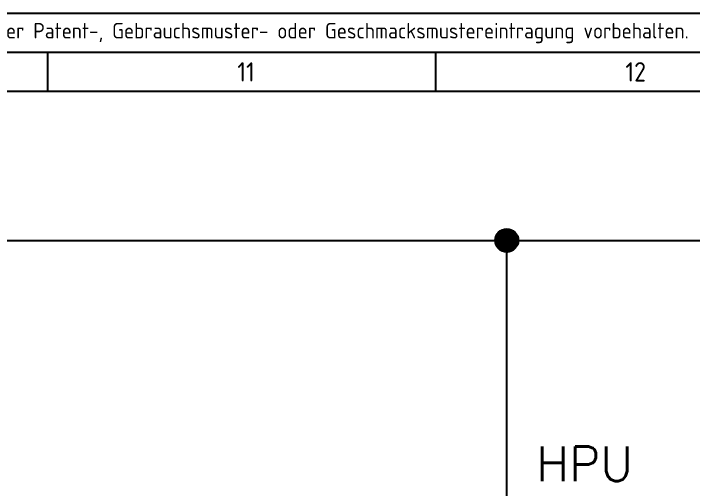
# Model space of a CAD drawing. Extents: x 0 to 34, y 0 to 22.
# Drawn here: x 20.318 to 23.766, y 19.588 to 22 of the extents above; entities that cross this region are included whole.
import ezdxf
from ezdxf.enums import TextEntityAlignment as Align

# ---------------------------------------------------------------- set-up
doc = ezdxf.new("R2010")
doc.units = 0
doc.header["$LTSCALE"] = 0.375
doc.header["$MEASUREMENT"] = 0
doc.layers.get('0').update_dxf_attribs({"color": 4})
doc.layers.add('SMSTitle', color=7, linetype='Continuous')
doc.layers.add('TEXT', color=7, linetype='Continuous')
doc.styles.add('ROMANS', font='ROMANS.shx')
doc.styles.get("Standard").update_dxf_attribs({"font": 'isocp.shx'})

# ---------------------------------------------------------------- blocks, each defined once
blk = doc.blocks.new('V-4055-D')
at = {"layer": 'SMSTitle', "color": 7}
for p, q in [((34, 22), (0, 22)), ((20.4921, 21.6063), (20.4921, 21.8012)), ((22.4606, 21.6063), (22.4606, 21.8012)), ((0.3937, 21.6063), (33.6063, 21.6063))]:
    blk.add_line(p, q, dxfattribs=at)
at = {"layer": 'SMSTitle', "color": 4}
blk.add_line((33.8031, 21.8031), (0.1969, 21.8031), dxfattribs=at)
at = {"layer": 'SMSTitle', "color": 7}
blk.add_text('Weitergabe sowie Vervielfältigung dieses Dokuments, Verwertung und Mitteilung seines Inhalts sind verboten, soweit nicht ausdrücklich gestattet. Zuwiderhandlungen verpflichten zu Schadenersatz. Alle Rechte für den Fall der Patent-, Gebrauchsmuster- oder Geschmacksmustereintragung vorbehalten.', height=0.0787402, dxfattribs=at).set_placement((17, 21.9016), align=Align.MIDDLE)
for s, p in [('11', (21.4529, 21.6555)), ('12', (23.4214, 21.6555))]:
    blk.add_text(s, height=0.09843, dxfattribs=at).set_placement(p)
at = {"layer": 'SMSTitle', "color": 7, "linetype": 'Continuous', "flags": 2}
blk.add_attdef('SMSTITLE-INSERT', (33.6063, 0.1969), '', height=0.1378, dxfattribs=at)

msp = doc.modelspace()

# ---------------------------------------------------------------- hatches: boundary and pattern name
at = {"layer": 'TEXT'}
h = msp.add_hatch(dxfattribs=at)
h.set_pattern_fill('ANSI31', color=4, scale=0.0009398, style=0)
h.set_pattern_definition([(45, (13.7150297, 2.2890617), (-0.00210991118, 0.00210991118), [])])
edge = h.paths.add_edge_path()
edge.add_arc((22.8193, 20.8501), 0.0587, 0, 360)

# ---------------------------------------------------------------- linework, layer by layer
msp.add_line((14.3495, 20.8501), (31.7423, 20.8501))
at = {"lineweight": -3}
msp.add_line((22.8193, 19.2594), (22.8193, 20.8501), dxfattribs=at)
at = {"layer": 'TEXT', "color": 4}
msp.add_circle((22.8193, 20.8501), 0.0587, dxfattribs=at)

# ---------------------------------------------------------------- block references
msp.add_blockref('V-4055-D', (0, 0))

# ---------------------------------------------------------------- texts
at = {"layer": 'TEXT', "style": 'ROMANS'}
msp.add_text('HPU', height=0.17621, dxfattribs=at).set_placement((23.2151, 19.6303), align=Align.CENTER)

doc.saveas('drawing.dxf')
